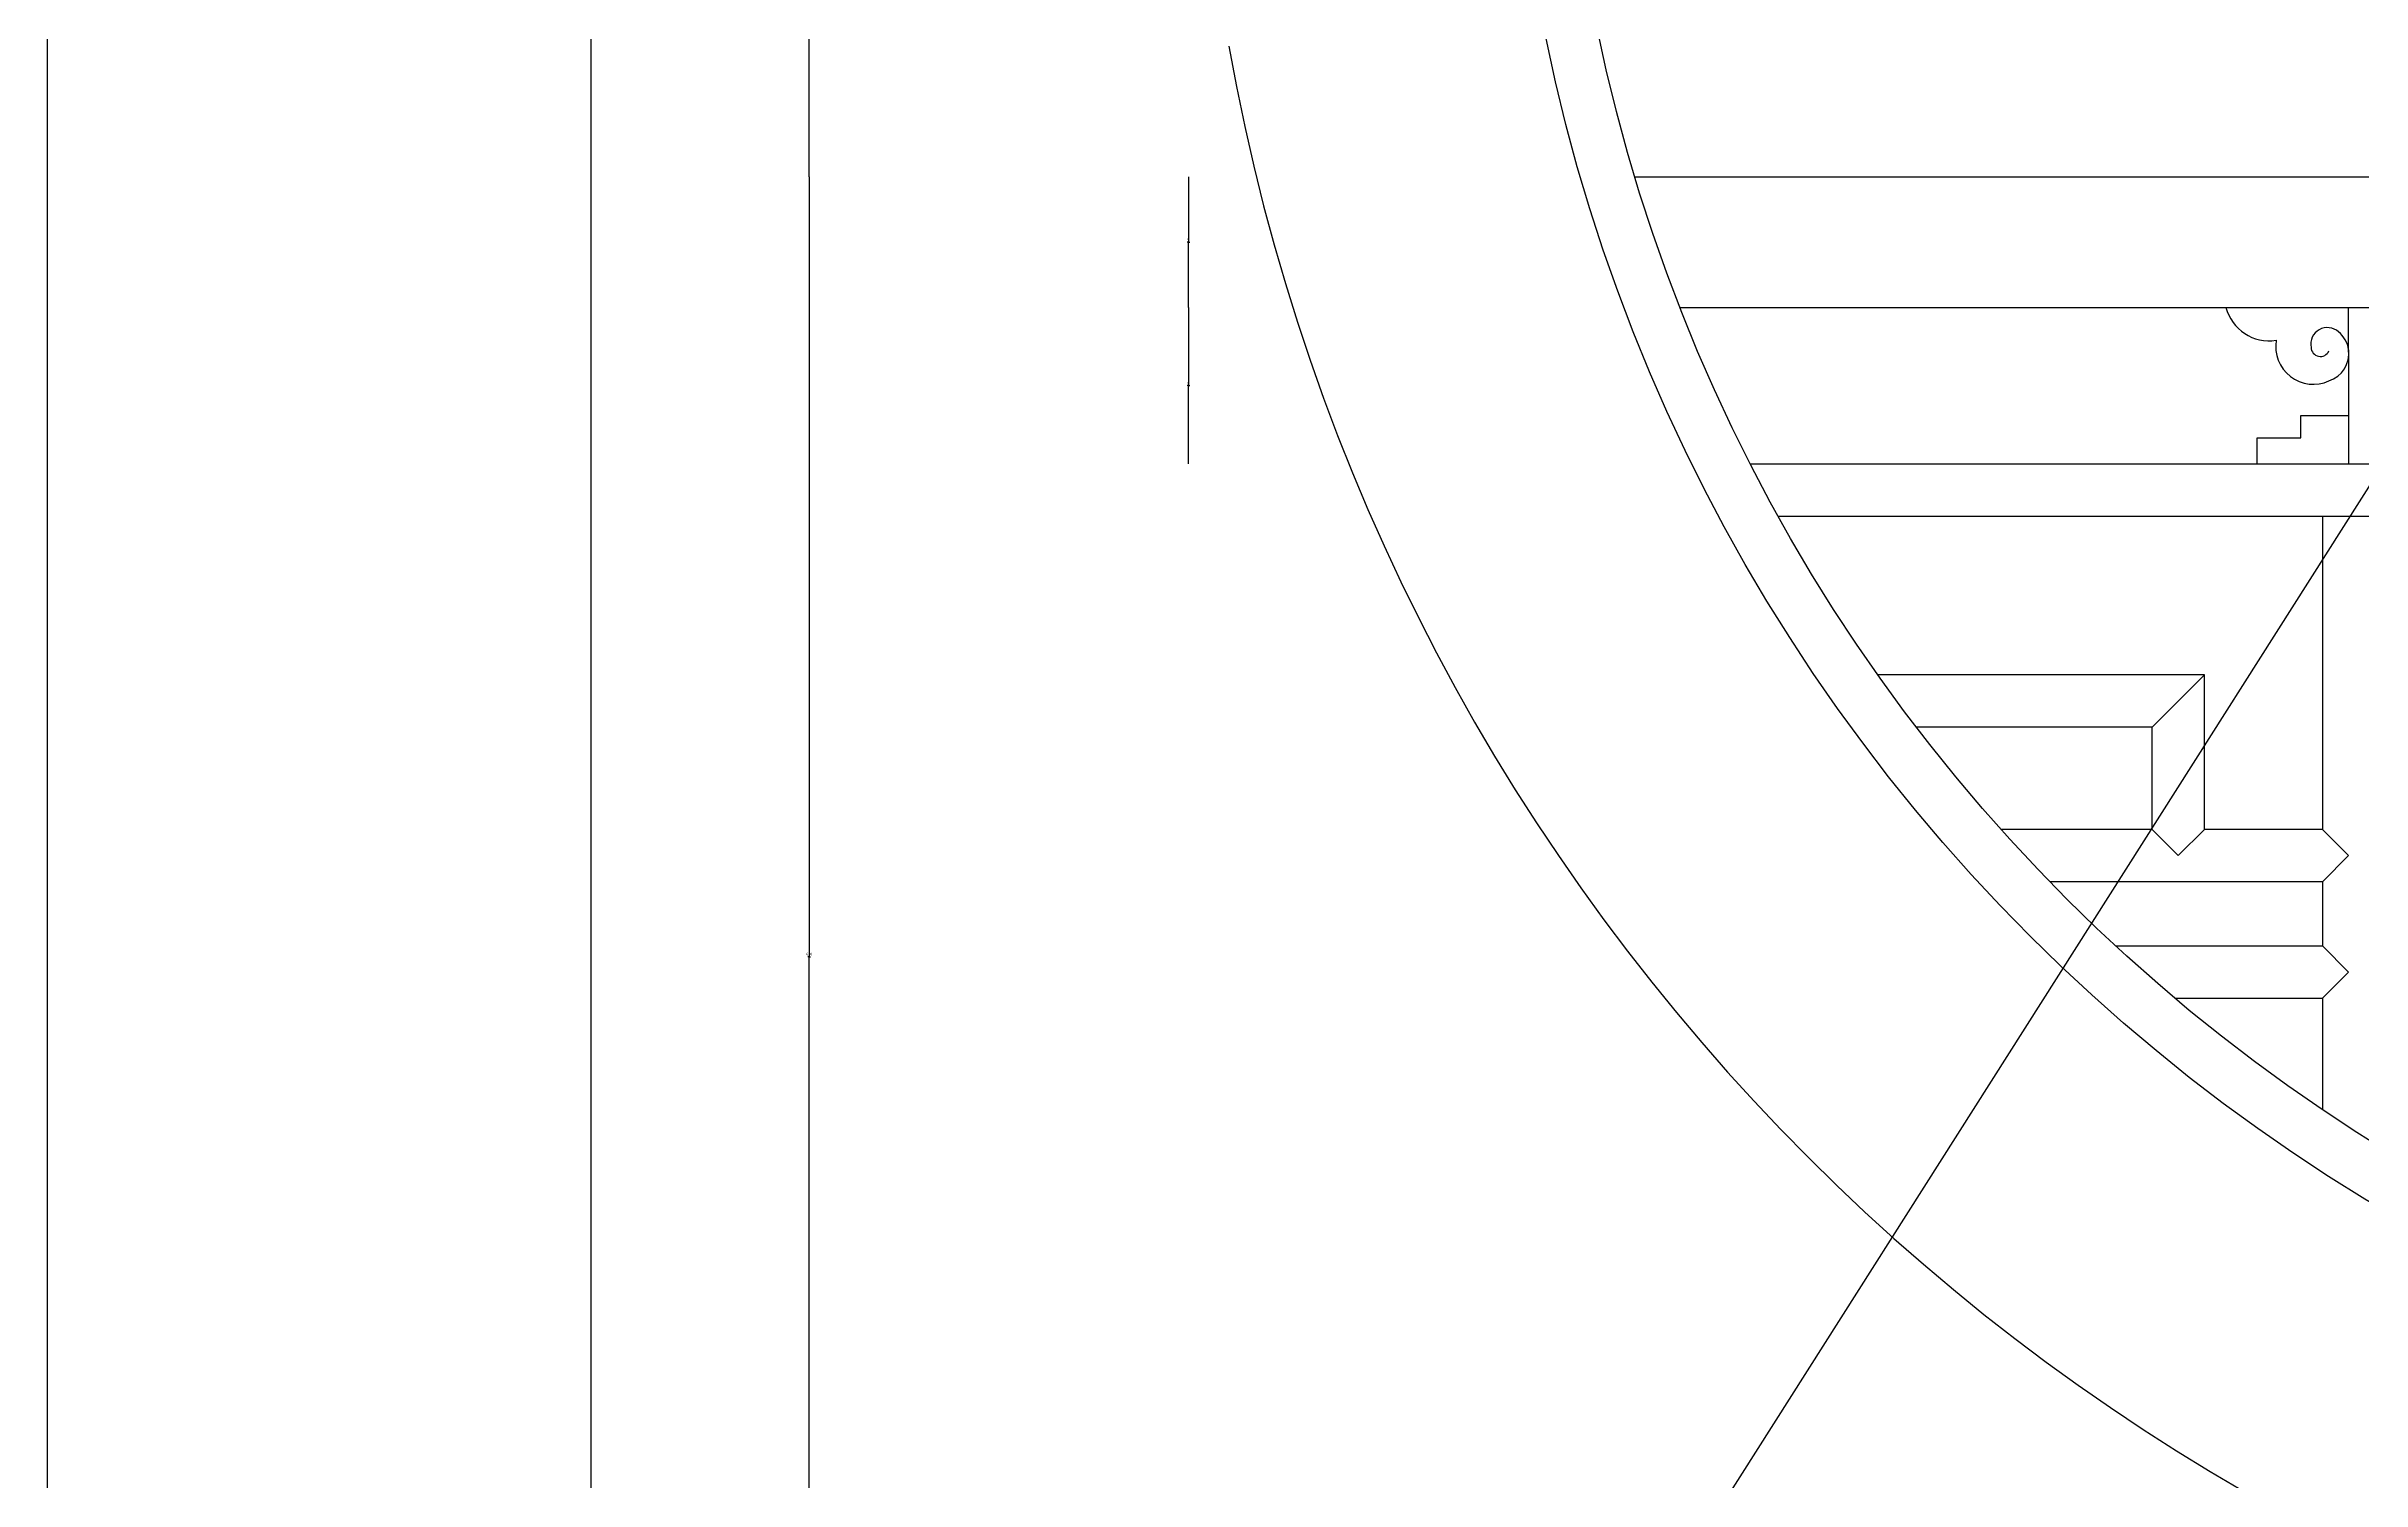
# Model space of a CAD drawing. Header units: metres. Extents: x 0 to 3549, y 0 to 4600.
# Drawn here: x 0 to 886, y 3080 to 3630 of the extents above; entities that cross this region are included whole.
import ezdxf

# ---------------------------------------------------------------- set-up
doc = ezdxf.new("R2010")
doc.units = ezdxf.units.M
for name, color, linetype in [('3', 3, 'Continuous'), ('4', 4, 'Continuous'), ('7', 7, 'Continuous'), ('DIM', 3, 'Continuous')]:
    doc.layers.add(name, color=color, linetype=linetype)
doc.dimstyles.get("Standard").update_dxf_attribs({"dimtxt": 2.5, "dimasz": 2.5, "dimexe": 1.25, "dimexo": 0.625, "dimtad": 1, "dimcen": 2.5, "dimazin": 3, "dimtfac": 1, "dimtmove": 0, "dimatfit": 3})

# ---------------------------------------------------------------- blocks, each defined once
blk = doc.blocks.new('*D16')
for p, q in [((208.21, 4557.48), (208.21, 3769.83)), ((207.96, 3769.83), (207.71, 3769.83)), ((208.21, 2982.17), (208.21, 3769.83)), ((208.21, 3769.83), (208.21, 3769.83)), ((208.46, 3769.83), (208.71, 3769.83))]:
    blk.add_line(p, q)
at = {"layer": 'Defpoints'}
for p in [(208.21, 4557.48), (208.21, 3769.83), (208.21, 2982.17)]:
    blk.add_point(p, dxfattribs=at)
at = {"layer": 'DIM', "insert": (208.21, 3770.955), "char_height": 1, "attachment_point": 5}
blk.add_mtext('1600', dxfattribs=at)
blk = doc.blocks.new('*D18')
for p, q in [((-0.25, 3947.74), (-0.5, 3947.74)), ((0, 0), (0, 3947.74)), ((0, 0), (0, 3947.74)), ((0, 3947.74), (0, 3947.74)), ((0.25, 3947.74), (0.5, 3947.74))]:
    blk.add_line(p, q)
at = {"layer": 'Defpoints'}
for p in [(0, 3947.74), (0, 0), (0, 0)]:
    blk.add_point(p, dxfattribs=at)
at = {"layer": 'DIM', "insert": (0, 3948.865), "char_height": 1, "attachment_point": 5}
blk.add_mtext('0', dxfattribs=at)
blk = doc.blocks.new('*D19')
for p, q in [((291.66, 4557.48), (291.66, 4068.66)), ((291.41, 4068.66), (291.16, 4068.66)), ((291.66, 3579.83), (291.66, 4068.66)), ((291.66, 4068.66), (291.66, 4068.66)), ((291.91, 4068.66), (292.16, 4068.66))]:
    blk.add_line(p, q)
at = {"layer": 'Defpoints'}
for p in [(291.66, 4557.48), (291.66, 4068.66), (291.66, 3579.83)]:
    blk.add_point(p, dxfattribs=at)
at = {"layer": 'DIM', "insert": (291.66, 4069.785), "char_height": 1, "attachment_point": 5}
blk.add_mtext('990', dxfattribs=at)
blk = doc.blocks.new('*D20')
for p, q in [((-0.25, 4095.76), (-0.5, 4095.76)), ((0, 0), (0, 4095.76)), ((0, 0), (0, 4095.76)), ((0, 4095.76), (0, 4095.76)), ((0.25, 4095.76), (0.5, 4095.76))]:
    blk.add_line(p, q)
at = {"layer": 'Defpoints'}
for p in [(0, 4095.76), (0, 0), (0, 0)]:
    blk.add_point(p, dxfattribs=at)
at = {"layer": 'DIM', "insert": (0, 4096.885), "char_height": 1, "attachment_point": 5}
blk.add_mtext('0', dxfattribs=at)
blk = doc.blocks.new('*D21')
for p, q in [((-0.25, 4057.48), (-0.5, 4057.48)), ((0, 0), (0, 4057.48)), ((0, 0), (0, 4057.48)), ((0, 4057.48), (0, 4057.48)), ((0.25, 4057.48), (0.5, 4057.48))]:
    blk.add_line(p, q)
at = {"layer": 'Defpoints'}
for p in [(0, 4057.48), (0, 0), (0, 0)]:
    blk.add_point(p, dxfattribs=at)
at = {"layer": 'DIM', "insert": (0, 4058.605), "char_height": 1, "attachment_point": 5}
blk.add_mtext('0', dxfattribs=at)
blk = doc.blocks.new('*D25')
for p, q in [((291.66, 3579.83), (291.66, 3281)), ((291.41, 3281), (291.16, 3281)), ((291.66, 2982.17), (291.66, 3281)), ((291.66, 3281), (291.66, 3281)), ((291.91, 3281), (292.16, 3281))]:
    blk.add_line(p, q)
at = {"layer": 'Defpoints'}
for p in [(291.66, 3579.83), (291.66, 3281), (291.66, 2982.17)]:
    blk.add_point(p, dxfattribs=at)
at = {"layer": 'DIM', "insert": (291.66, 3282.125), "char_height": 1, "attachment_point": 5}
blk.add_mtext('610', dxfattribs=at)
blk = doc.blocks.new('*D27')
for p, q in [((436.89, 3529.83), (436.89, 3499.83)), ((436.64, 3499.83), (436.39, 3499.83)), ((436.89, 3469.83), (436.89, 3499.83)), ((436.89, 3499.83), (436.89, 3499.83)), ((437.14, 3499.83), (437.39, 3499.83))]:
    blk.add_line(p, q)
at = {"layer": 'Defpoints'}
for p in [(436.89, 3529.83), (436.89, 3499.83), (436.89, 3469.83)]:
    blk.add_point(p, dxfattribs=at)
at = {"layer": 'DIM', "insert": (436.89, 3500.955), "char_height": 1, "attachment_point": 5}
blk.add_mtext('0', dxfattribs=at)
blk = doc.blocks.new('*D28')
for p, q in [((436.89, 3579.83), (436.89, 3554.83)), ((436.64, 3554.83), (436.39, 3554.83)), ((436.89, 3529.83), (436.89, 3554.83)), ((436.89, 3554.83), (436.89, 3554.83)), ((437.14, 3554.83), (437.39, 3554.83))]:
    blk.add_line(p, q)
at = {"layer": 'Defpoints'}
for p in [(436.89, 3579.83), (436.89, 3554.83), (436.89, 3529.83)]:
    blk.add_point(p, dxfattribs=at)
at = {"layer": 'DIM', "insert": (436.89, 3555.955), "char_height": 1, "attachment_point": 5}
blk.add_mtext('0', dxfattribs=at)

msp = doc.modelspace()

# ---------------------------------------------------------------- linework, layer by layer
at = {"layer": '3'}
msp.add_line((805.93, 3369.04), (825.93, 3389.04), dxfattribs=at)
for points in [[(805.93, 3329.81), (815.93, 3319.81), (825.93, 3329.81)], [(871.14, 3309.81), (881.14, 3319.81), (871.14, 3329.81)], [(871.14, 3265.21), (881.14, 3275.21), (871.14, 3285.21)]]:
    msp.add_lwpolyline(points, dxfattribs=at)
at = {"layer": '4'}
for p, q in [((607.94, 3579.83), (1872.06, 3579.83)), ((625.19, 3529.83), (834.21, 3529.83)), ((881.14, 3513.58), (881.14, 3488.43)), ((862.82, 3488.43), (881.14, 3488.43)), ((862.82, 3479.81), (862.82, 3488.43)), ((846.14, 3469.83), (846.14, 3479.81)), ((846.14, 3479.81), (862.82, 3479.81)), ((652.13, 3469.83), (846.14, 3469.83))]:
    msp.add_line(p, q, dxfattribs=at)
msp.add_lwpolyline([(834.21, 3529.83, 0.39), (853.45, 3517.24, 0.6), (873.65, 3501.64, 0.36), (881.14, 3513.58)], format="xyb", dxfattribs=at)
msp.add_circle((1240, 3769.83), 660, dxfattribs=at)
msp.add_arc((1240, 3769.83), 800, 190.08, 259.92, dxfattribs=at)
at = {"layer": '7'}
for p, q in [((834.21, 3529.83), (937.68, 3529.83)), ((881.14, 3513.58), (881.14, 3529.83)), ((881.14, 3488.43), (881.14, 3469.83)), ((846.14, 3469.83), (926.14, 3469.83)), ((662.77, 3449.83), (1817.24, 3449.83)), ((871.14, 3449.83), (871.14, 3329.81)), ((825.93, 3389.04), (700.93, 3389.04)), ((825.93, 3329.81), (825.93, 3389.04)), ((805.93, 3369.04), (715.63, 3369.04)), ((805.93, 3329.81), (805.93, 3369.04)), ((805.93, 3329.81), (748.08, 3329.81)), ((871.14, 3329.81), (825.93, 3329.81)), ((871.14, 3309.81), (766.73, 3309.81)), ((871.14, 3309.81), (871.14, 3285.21)), ((791.96, 3285.21), (871.14, 3285.21)), ((814.62, 3265.21), (871.14, 3265.21)), ((871.14, 3265.21), (871.14, 3222.53))]:
    msp.add_line(p, q, dxfattribs=at)
msp.add_lwpolyline([(881.14, 3513.58, 0.19), (877.35, 3520.43, 0.72), (866.78, 3514.49, 0.79), (873.65, 3513.11)], format="xyb", dxfattribs=at)
msp.add_circle((1240, 3769.83), 680, dxfattribs=at)

# ---------------------------------------------------------------- dimensions: what is measured, and where the dimension line sits
at = {"layer": 'DIM'}
for base, p1, p2, text, picture, middle in [((208.21, 3769.83), (208.21, 4557.48), (208.21, 2982.17), '1600', '*D16', (208.21, 3770.955)), ((291.66, 4068.66), (291.66, 3579.83), (291.66, 4557.48), '990', '*D19', (291.66, 4069.785)), ((291.66, 3281), (291.66, 3579.83), (291.66, 2982.17), '610', '*D25', (291.66, 3282.125))]:
    dim = msp.add_linear_dim(base=base, p1=p1, p2=p2, text=text, dimstyle='Standard', dxfattribs=at)
    dim.commit()
    dim.dimension.update_dxf_attribs({"geometry": picture, "text_midpoint": middle})
for base, p1, p2, picture, middle in [((0, 4095.76), (0, 0), (0, 0), '*D20', (0, 4096.885)), ((0, 4057.48), (0, 0), (0, 0), '*D21', (0, 4058.605)), ((0, 3947.74), (0, 0), (0, 0), '*D18', (0, 3948.865)), ((436.89, 3554.83), (436.89, 3579.83), (436.89, 3529.83), '*D28', (436.89, 3555.955)), ((436.89, 3499.83), (436.89, 3529.83), (436.89, 3469.83), '*D27', (436.89, 3500.955))]:
    dim = msp.add_linear_dim(base=base, p1=p1, p2=p2, dimstyle='Standard', dxfattribs=at)
    dim.commit()
    dim.dimension.update_dxf_attribs({"geometry": picture, "text_midpoint": middle})

# ---------------------------------------------------------------- leaders
at = {"layer": '3'}
for points in [[(956.55, 3567.8), (529.8, 2895.76)], [(1241.05, 3496.72), (675.29, 2756.83)]]:
    msp.add_leader(points, dimstyle='Standard', dxfattribs=at)

doc.saveas('drawing.dxf')
